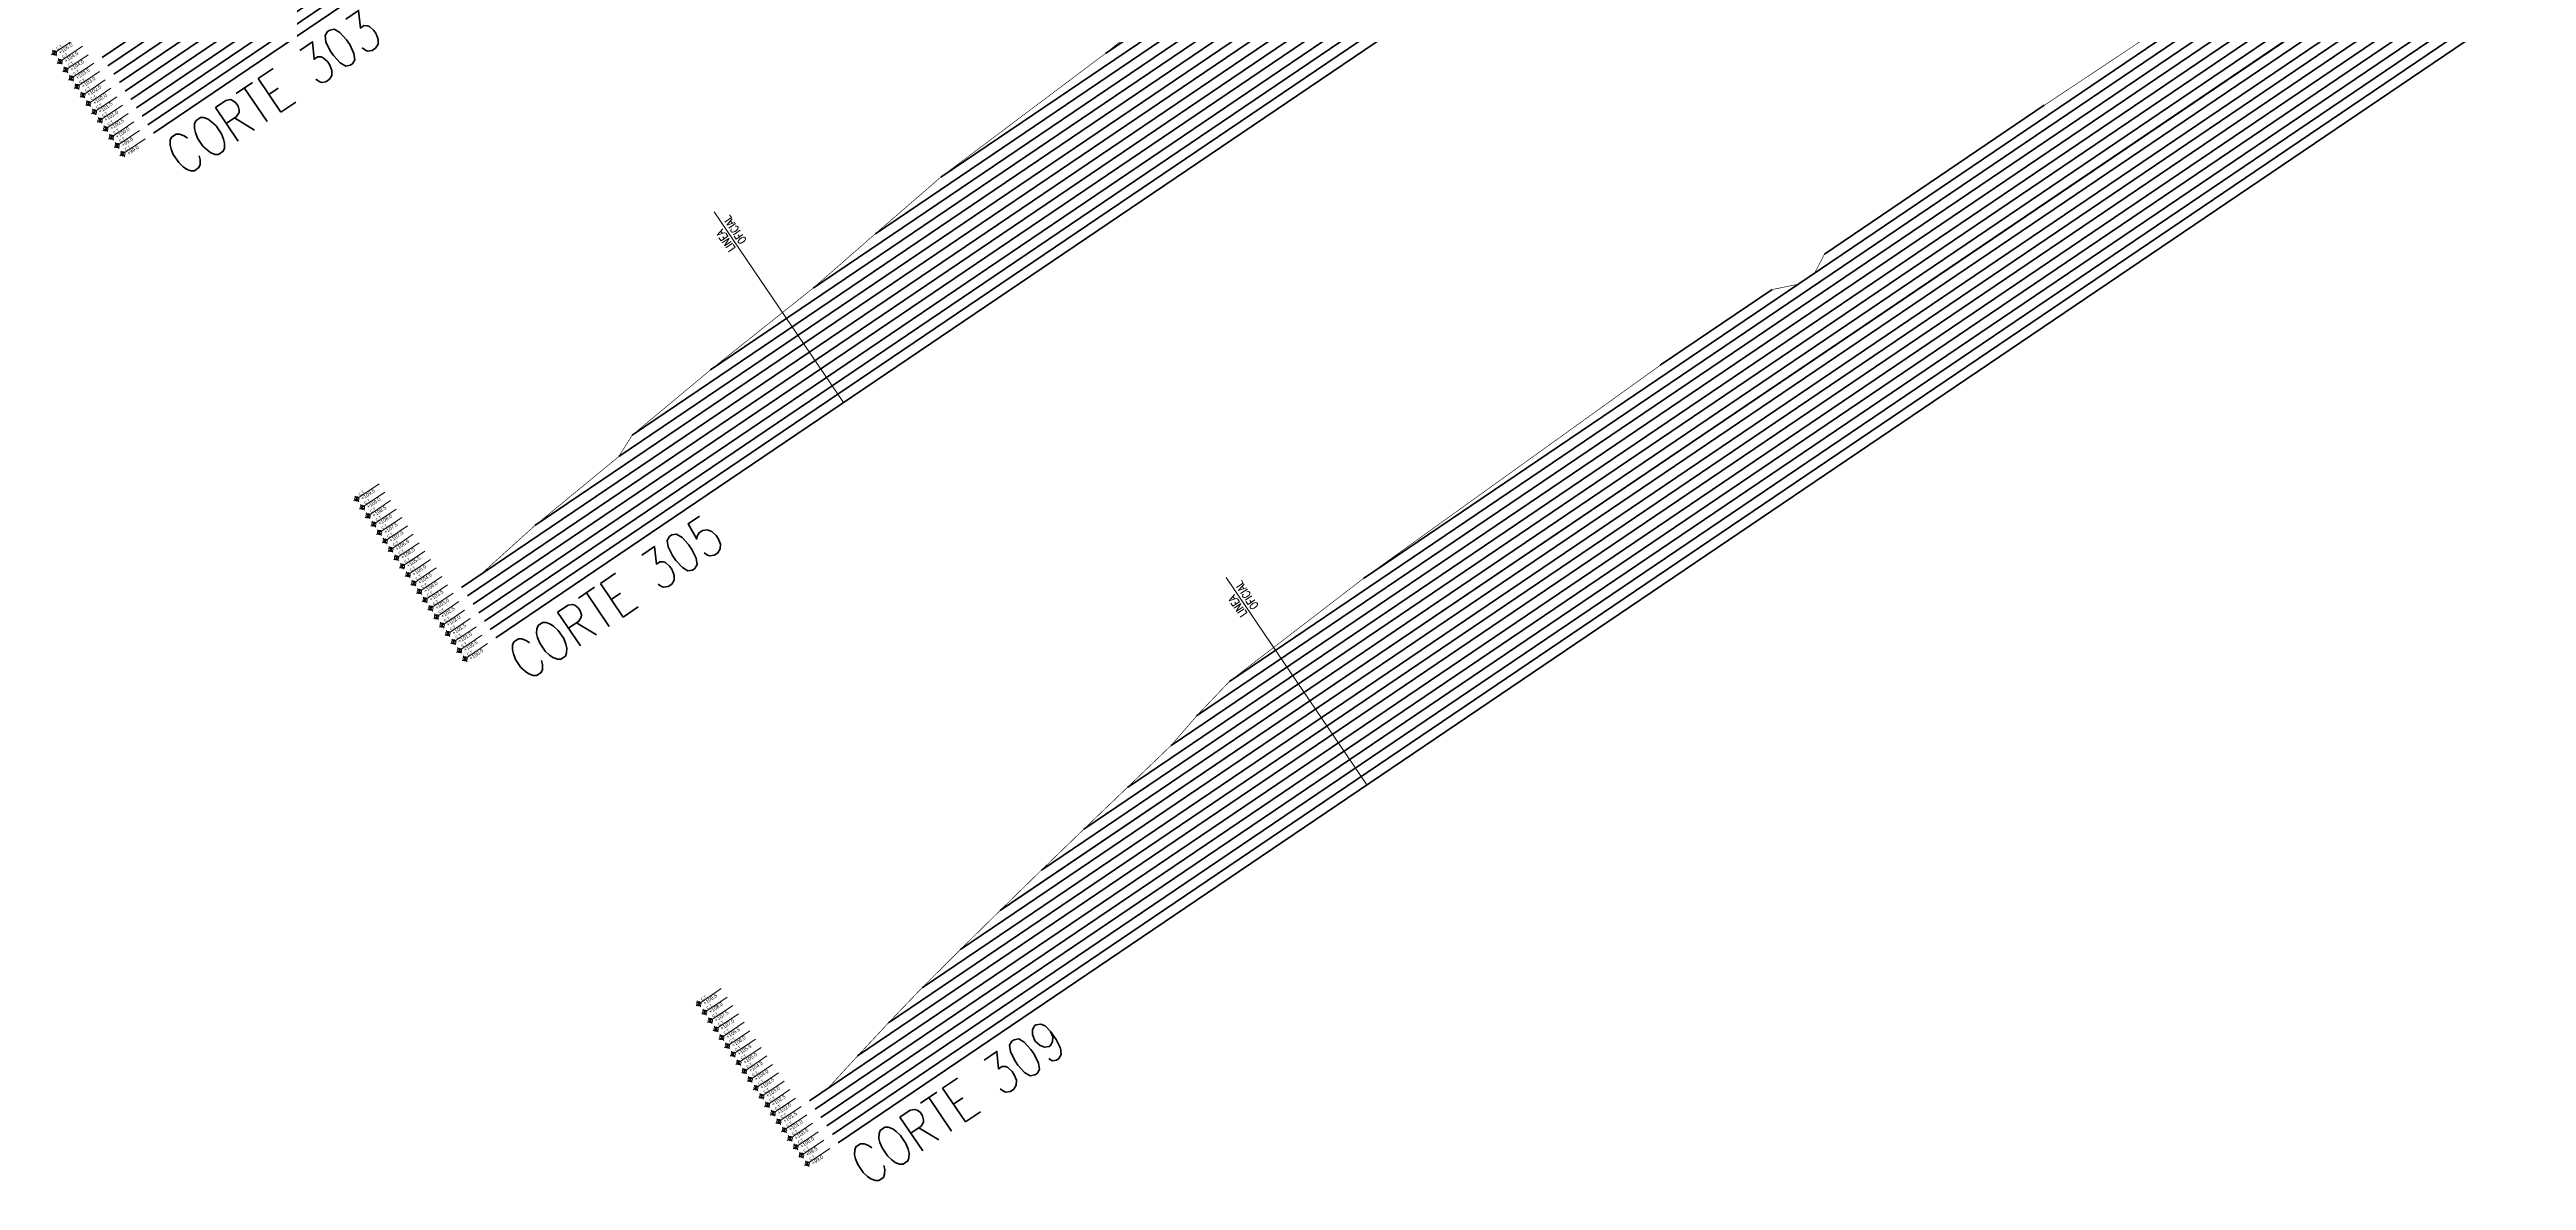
# Model space of a CAD drawing. Header units: metres. Extents: x 733085 to 734585, y 6084499 to 6087418.
# Drawn here: x 734182.3 to 734304.1, y 6085870.8 to 6085926.4 of the extents above; entities that cross this region are included whole.
import ezdxf
from ezdxf.enums import TextEntityAlignment as Align

# ---------------------------------------------------------------- set-up
doc = ezdxf.new("R2010")
doc.units = ezdxf.units.M
doc.header["$LTSCALE"] = 5
doc.header["$MEASUREMENT"] = 0
doc.layers.get('0').update_dxf_attribs({"color": 30})
doc.layers.add('_AUX', color=210, linetype='Continuous', lineweight=18, plot=False)
for name, color, linetype, lineweight in [('A-ELEV-MBE1', 7, 'Continuous', 35), ('U-ANNO-SYMB', 3, 'Continuous', 18), ('U-ANNO-TEXT', 3, 'Continuous', 18)]:
    doc.layers.add(name, color=color, linetype=linetype, lineweight=lineweight)
doc.styles.add('E-ARIAL', font='arial.ttf')
doc.styles.add('E-ROMANS', font='romans.shx', dxfattribs={"width": 0.8})

# ---------------------------------------------------------------- blocks, each defined once
blk = doc.blocks.new('*U18')
at = {"lineweight": 0}
h = blk.add_hatch(color=256, dxfattribs=at)
edge = h.paths.add_edge_path()
edge.add_arc((0, 0), 200, 0, 90)
edge.add_line((0, 200), (0, 0))
edge.add_line((0, 0), (200, 0))
edge = h.paths.add_edge_path()
edge.add_line((0, 0), (-200, 0))
edge.add_arc((0, 0), 200, 180, 270)
edge.add_line((0, -200), (0, 0))
for p, q in [((2500, 0), (-325, 0)), ((0, 325), (0, -325))]:
    blk.add_line(p, q)
blk.add_circle((0, 0), 200)
at = {"style": 'E-ARIAL'}
blk.add_attdef('LEVEL', text='', height=250, dxfattribs=at).set_placement((371, 0), align=Align.BOTTOM_LEFT)
blk.add_attdef('HEIGHT', text='', height=250, dxfattribs=at).set_placement((371, -75), align=Align.TOP_LEFT)

msp = doc.modelspace()

# ---------------------------------------------------------------- linework, layer by layer
at = {"layer": '_AUX', "ltscale": 0.05}
for points in [[(734221.315, 6085909.055), (734214.961, 6085918.434)], [(734247.041, 6085890.247), (734240.126, 6085900.454)]]:
    msp.add_lwpolyline(points, dxfattribs=at)
at = {"layer": 'A-ELEV-MBE1', "color": 252}
for p, q in [((734344.573, 6086034.226), (734184.876, 6085926.04)), ((734344.854, 6086033.812), (734185.156, 6085925.627)), ((734345.134, 6086033.398), (734185.437, 6085925.213)), ((734345.415, 6086032.984), (734185.717, 6085924.799)), ((734345.695, 6086032.57), (734185.998, 6085924.385)), ((734345.975, 6086032.156), (734186.278, 6085923.971)), ((734346.256, 6086031.742), (734186.559, 6085923.557)), ((734346.536, 6086031.328), (734186.839, 6085923.143)), ((734346.817, 6086030.914), (734187.119, 6085922.729)), ((734347.097, 6086030.5), (734187.4, 6085922.315)), ((734360.558, 6086010.63), (734222.886, 6085917.366)), ((734360.277, 6086011.044), (734226.101, 6085920.148)), ((734359.997, 6086011.458), (734234.196, 6085926.235)), ((734361.399, 6086009.389), (734210.925, 6085907.452)), ((734361.119, 6086009.803), (734214.786, 6085910.671)), ((734360.838, 6086010.217), (734219.821, 6085914.686)), ((734362.24, 6086008.147), (734202.543, 6085899.961)), ((734361.96, 6086008.561), (734206.148, 6085903.008)), ((734361.68, 6086008.975), (734210.272, 6085906.405)), ((734362.521, 6086007.733), (734202.824, 6085899.547)), ((734362.801, 6086007.319), (734203.104, 6085899.133)), ((734363.082, 6086006.905), (734203.384, 6085898.719)), ((734363.362, 6086006.491), (734203.665, 6085898.305)), ((734363.643, 6086006.077), (734203.945, 6085897.892)), ((734363.923, 6086005.663), (734204.226, 6085897.478)), ((734379.347, 6085982.896), (734219.649, 6085874.71)), ((734379.066, 6085983.309, 0), (734222.01, 6085876.913)), ((734379.627, 6085982.482), (734219.93, 6085874.296)), ((734379.907, 6085982.068), (734220.21, 6085873.882)), ((734380.188, 6085981.654), (734220.491, 6085873.468)), ((734376.681, 6085982.298), (734223.536, 6085878.551)), ((734380.468, 6085981.24), (734220.771, 6085873.054)), ((734380.749, 6085980.826), (734221.052, 6085872.64)), ((734373.927, 6085981.036), (734225.184, 6085880.271)), ((734371.137, 6085979.749), (734227.066, 6085882.15)), ((734368.229, 6085978.378, 0), (734229.016, 6085884.069, 0)), ((734368.194, 6085978.36), (734229.036, 6085884.088)), ((734364.692, 6085976.591), (734231.05, 6085886.057)), ((734357.915, 6085972.604), (734233.139, 6085888.076)), ((734353.319, 6085970.095), (734235.273, 6085890.125)), ((734348.423, 6085967.382), (734237.424, 6085892.187)), ((734343.461, 6085964.624), (734238.677, 6085893.64)), ((734336.816, 6085960.727), (734240.291, 6085895.337)), ((734328.393, 6085955.624), (734246.889, 6085900.411)), ((734280.352, 6085923.683), (734269.548, 6085916.364)), ((734266.968, 6085914.617), (734261.473, 6085910.894))]:
    msp.add_line(p, q, dxfattribs=at)
at = {"layer": 'A-ELEV-MBE1', "ltscale": 0.15, "const_width": 0.03, "elevation": 0}
for points in [[(734358.431, 6086010.398), (734350.924, 6086005.916), (734341.96, 6086000.447), (734340.716, 6086000.209), (734338.875, 6085998.962), (734332.493, 6085994.638), (734317.798, 6085985.287), (734261.384, 6085947.07), (734251.38, 6085939.689), (734244.752, 6085934.595), (734238.916, 6085930.037), (734234.196, 6085926.235), (734226.101, 6085920.148), (734222.886, 6085917.366), (734219.821, 6085914.686), (734214.786, 6085910.671), (734210.925, 6085907.452), (734210.272, 6085906.405), (734206.148, 6085903.008), (734203.441, 6085900.57)], [(734328.393, 6085955.624), (734280.352, 6085923.683), (734269.548, 6085916.364), (734269.066, 6085915.434), (734268.244, 6085914.877), (734266.968, 6085914.617), (734261.473, 6085910.894), (734246.889, 6085900.411), (734240.291, 6085895.337), (734238.677, 6085893.64), (734237.424, 6085892.187), (734235.273, 6085890.125), (734233.139, 6085888.076), (734231.05, 6085886.057), (734229.036, 6085884.088), (734227.066, 6085882.15), (734225.184, 6085880.271), (734223.536, 6085878.551), (734222.01, 6085876.913), (734220.542, 6085875.315)]]:
    msp.add_lwpolyline(points, dxfattribs=at)

# ---------------------------------------------------------------- block references
at = {"layer": 'U-ANNO-SYMB', "color": 1}
ref = msp.add_blockref('*U18', (734182.522, 6085926.257), dxfattribs=dict(at, xscale=0.0005309734512920893, yscale=0.0005309734512920893, zscale=0.0005309734512920893, rotation=34.11532256220679))
ref.add_attrib('LEVEL', 'C.T.', dxfattribs={"layer": '0', "height": 0.1327, "rotation": 34.11532, "style": 'E-ARIAL'}).set_placement((734182.685, 6085926.368), align=Align.BOTTOM_LEFT)
ref.add_attrib('HEIGHT', '+105.0', dxfattribs={"layer": '0', "height": 0.1774, "rotation": 34.11532, "style": 'E-ARIAL'}).set_placement((734182.707, 6085926.335), align=Align.TOP_LEFT)
ref = msp.add_blockref('*U18', (734182.802, 6085925.843), dxfattribs=dict(at, xscale=0.0005309734512920893, yscale=0.0005309734512920893, zscale=0.0005309734512920893, rotation=34.11532256220679))
ref.add_attrib('LEVEL', 'C.T.', dxfattribs={"layer": '0', "height": 0.1327, "rotation": 34.11532, "style": 'E-ARIAL'}).set_placement((734182.965, 6085925.954), align=Align.BOTTOM_LEFT)
ref.add_attrib('HEIGHT', '+104.5', dxfattribs={"layer": '0', "height": 0.1774, "rotation": 34.11532, "style": 'E-ARIAL'}).set_placement((734182.988, 6085925.921), align=Align.TOP_LEFT)
ref = msp.add_blockref('*U18', (734183.083, 6085925.429), dxfattribs=dict(at, xscale=0.0005309734512920893, yscale=0.0005309734512920893, zscale=0.0005309734512920893, rotation=34.11532256220679))
ref.add_attrib('LEVEL', 'C.T.', dxfattribs={"layer": '0', "height": 0.1327, "rotation": 34.11532, "style": 'E-ARIAL'}).set_placement((734183.246, 6085925.54), align=Align.BOTTOM_LEFT)
ref.add_attrib('HEIGHT', '+104.0', dxfattribs={"layer": '0', "height": 0.1774, "rotation": 34.11532, "style": 'E-ARIAL'}).set_placement((734183.268, 6085925.507), align=Align.TOP_LEFT)
ref = msp.add_blockref('*U18', (734183.363, 6085925.016), dxfattribs=dict(at, xscale=0.0005309734512920893, yscale=0.0005309734512920893, zscale=0.0005309734512920893, rotation=34.11532256220679))
ref.add_attrib('LEVEL', 'C.T.', dxfattribs={"layer": '0', "height": 0.1327, "rotation": 34.11532, "style": 'E-ARIAL'}).set_placement((734183.526, 6085925.126), align=Align.BOTTOM_LEFT)
ref.add_attrib('HEIGHT', '+103.5', dxfattribs={"layer": '0', "height": 0.1774, "rotation": 34.11532, "style": 'E-ARIAL'}).set_placement((734183.549, 6085925.093), align=Align.TOP_LEFT)
ref = msp.add_blockref('*U18', (734183.644, 6085924.602), dxfattribs=dict(at, xscale=0.0005309734512920893, yscale=0.0005309734512920893, zscale=0.0005309734512920893, rotation=34.11532256220679))
ref.add_attrib('LEVEL', 'C.T.', dxfattribs={"layer": '0', "height": 0.1327, "rotation": 34.11532, "style": 'E-ARIAL'}).set_placement((734183.807, 6085924.712), align=Align.BOTTOM_LEFT)
ref.add_attrib('HEIGHT', '+103.0', dxfattribs={"layer": '0', "height": 0.1774, "rotation": 34.11532, "style": 'E-ARIAL'}).set_placement((734183.829, 6085924.679), align=Align.TOP_LEFT)
ref = msp.add_blockref('*U18', (734183.924, 6085924.188), dxfattribs=dict(at, xscale=0.0005309734512920893, yscale=0.0005309734512920893, zscale=0.0005309734512920893, rotation=34.11532256220679))
ref.add_attrib('LEVEL', 'C.T.', dxfattribs={"layer": '0', "height": 0.1327, "rotation": 34.11532, "style": 'E-ARIAL'}).set_placement((734184.087, 6085924.298), align=Align.BOTTOM_LEFT)
ref.add_attrib('HEIGHT', '+102.5', dxfattribs={"layer": '0', "height": 0.1774, "rotation": 34.11532, "style": 'E-ARIAL'}).set_placement((734184.109, 6085924.265), align=Align.TOP_LEFT)
ref = msp.add_blockref('*U18', (734184.204, 6085923.774), dxfattribs=dict(at, xscale=0.0005309734512920893, yscale=0.0005309734512920893, zscale=0.0005309734512920893, rotation=34.11532256220679))
ref.add_attrib('LEVEL', 'C.T.', dxfattribs={"layer": '0', "height": 0.1327, "rotation": 34.11532, "style": 'E-ARIAL'}).set_placement((734184.368, 6085923.884), align=Align.BOTTOM_LEFT)
ref.add_attrib('HEIGHT', '+102.0', dxfattribs={"layer": '0', "height": 0.1774, "rotation": 34.11532, "style": 'E-ARIAL'}).set_placement((734184.39, 6085923.851), align=Align.TOP_LEFT)
ref = msp.add_blockref('*U18', (734184.485, 6085923.36), dxfattribs=dict(at, xscale=0.0005309734512920893, yscale=0.0005309734512920893, zscale=0.0005309734512920893, rotation=34.11532256220679))
ref.add_attrib('LEVEL', 'C.T.', dxfattribs={"layer": '0', "height": 0.1327, "rotation": 34.11532, "style": 'E-ARIAL'}).set_placement((734184.648, 6085923.47), align=Align.BOTTOM_LEFT)
ref.add_attrib('HEIGHT', '+101.5', dxfattribs={"layer": '0', "height": 0.1774, "rotation": 34.11532, "style": 'E-ARIAL'}).set_placement((734184.67, 6085923.437), align=Align.TOP_LEFT)
ref = msp.add_blockref('*U18', (734184.765, 6085922.946), dxfattribs=dict(at, xscale=0.0005309734512920893, yscale=0.0005309734512920893, zscale=0.0005309734512920893, rotation=34.11532256220679))
ref.add_attrib('LEVEL', 'C.T.', dxfattribs={"layer": '0', "height": 0.1327, "rotation": 34.11532, "style": 'E-ARIAL'}).set_placement((734184.928, 6085923.056), align=Align.BOTTOM_LEFT)
ref.add_attrib('HEIGHT', '+101.0', dxfattribs={"layer": '0', "height": 0.1774, "rotation": 34.11532, "style": 'E-ARIAL'}).set_placement((734184.951, 6085923.023), align=Align.TOP_LEFT)
ref = msp.add_blockref('*U18', (734185.046, 6085922.532), dxfattribs=dict(at, xscale=0.0005309734512920893, yscale=0.0005309734512920893, zscale=0.0005309734512920893, rotation=34.11532256220679))
ref.add_attrib('LEVEL', 'C.T.', dxfattribs={"layer": '0', "height": 0.1327, "rotation": 34.11532, "style": 'E-ARIAL'}).set_placement((734185.209, 6085922.642), align=Align.BOTTOM_LEFT)
ref.add_attrib('HEIGHT', '+100.5', dxfattribs={"layer": '0', "height": 0.1774, "rotation": 34.11532, "style": 'E-ARIAL'}).set_placement((734185.231, 6085922.609), align=Align.TOP_LEFT)
ref = msp.add_blockref('*U18', (734185.326, 6085922.118), dxfattribs=dict(at, xscale=0.0005309734512920893, yscale=0.0005309734512920893, zscale=0.0005309734512920893, rotation=34.11532256220679))
ref.add_attrib('LEVEL', 'C.T.', dxfattribs={"layer": '0', "height": 0.1327, "rotation": 34.11532, "style": 'E-ARIAL'}).set_placement((734185.489, 6085922.228), align=Align.BOTTOM_LEFT)
ref.add_attrib('HEIGHT', '+100.0', dxfattribs={"layer": '0', "height": 0.1774, "rotation": 34.11532, "style": 'E-ARIAL'}).set_placement((734185.512, 6085922.195), align=Align.TOP_LEFT)
ref = msp.add_blockref('*U18', (734185.607, 6085921.704), dxfattribs=dict(at, xscale=0.0005309734512920893, yscale=0.0005309734512920893, zscale=0.0005309734512920893, rotation=34.11532256220679))
ref.add_attrib('LEVEL', 'C.T.', dxfattribs={"layer": '0', "height": 0.1327, "rotation": 34.11532, "style": 'E-ARIAL'}).set_placement((734185.77, 6085921.814), align=Align.BOTTOM_LEFT)
ref.add_attrib('HEIGHT', '+99.5', dxfattribs={"layer": '0', "height": 0.1774, "rotation": 34.11532, "style": 'E-ARIAL'}).set_placement((734185.792, 6085921.781), align=Align.TOP_LEFT)
ref = msp.add_blockref('*U18', (734185.887, 6085921.29), dxfattribs=dict(at, xscale=0.0005309734512920893, yscale=0.0005309734512920893, zscale=0.0005309734512920893, rotation=34.11532256220679))
ref.add_attrib('LEVEL', 'C.T.', dxfattribs={"layer": '0', "height": 0.1327, "rotation": 34.11532, "style": 'E-ARIAL'}).set_placement((734186.05, 6085921.401), align=Align.BOTTOM_LEFT)
ref.add_attrib('HEIGHT', '+99.0', dxfattribs={"layer": '0', "height": 0.1774, "rotation": 34.11532, "style": 'E-ARIAL'}).set_placement((734186.073, 6085921.368), align=Align.TOP_LEFT)
ref = msp.add_blockref('*U18', (734197.385, 6085904.318), dxfattribs=dict(at, xscale=0.0005309734512920893, yscale=0.0005309734512920893, zscale=0.0005309734512920893, rotation=34.11532256220679))
ref.add_attrib('LEVEL', 'C.T.', dxfattribs={"layer": '0', "height": 0.1327, "rotation": 34.11532, "style": 'E-ARIAL'}).set_placement((734197.548, 6085904.428), align=Align.BOTTOM_LEFT)
ref.add_attrib('HEIGHT', '+109.5', dxfattribs={"layer": '0', "height": 0.1774, "rotation": 34.11532, "style": 'E-ARIAL'}).set_placement((734197.57, 6085904.395), align=Align.TOP_LEFT)
ref = msp.add_blockref('*U18', (734197.665, 6085903.904), dxfattribs=dict(at, xscale=0.0005309734512920893, yscale=0.0005309734512920893, zscale=0.0005309734512920893, rotation=34.11532256220679))
ref.add_attrib('LEVEL', 'C.T.', dxfattribs={"layer": '0', "height": 0.1327, "rotation": 34.11532, "style": 'E-ARIAL'}).set_placement((734197.828, 6085904.014), align=Align.BOTTOM_LEFT)
ref.add_attrib('HEIGHT', '+109.0', dxfattribs={"layer": '0', "height": 0.1774, "rotation": 34.11532, "style": 'E-ARIAL'}).set_placement((734197.851, 6085903.981), align=Align.TOP_LEFT)
ref = msp.add_blockref('*U18', (734197.945, 6085903.49), dxfattribs=dict(at, xscale=0.0005309734512920893, yscale=0.0005309734512920893, zscale=0.0005309734512920893, rotation=34.11532256220679))
ref.add_attrib('LEVEL', 'C.T.', dxfattribs={"layer": '0', "height": 0.1327, "rotation": 34.11532, "style": 'E-ARIAL'}).set_placement((734198.109, 6085903.6), align=Align.BOTTOM_LEFT)
ref.add_attrib('HEIGHT', '+108.5', dxfattribs={"layer": '0', "height": 0.1774, "rotation": 34.11532, "style": 'E-ARIAL'}).set_placement((734198.131, 6085903.567), align=Align.TOP_LEFT)
ref = msp.add_blockref('*U18', (734198.226, 6085903.076), dxfattribs=dict(at, xscale=0.0005309734512920893, yscale=0.0005309734512920893, zscale=0.0005309734512920893, rotation=34.11532256220679))
ref.add_attrib('LEVEL', 'C.T.', dxfattribs={"layer": '0', "height": 0.1327, "rotation": 34.11532, "style": 'E-ARIAL'}).set_placement((734198.389, 6085903.186), align=Align.BOTTOM_LEFT)
ref.add_attrib('HEIGHT', '+108.0', dxfattribs={"layer": '0', "height": 0.1774, "rotation": 34.11532, "style": 'E-ARIAL'}).set_placement((734198.411, 6085903.154), align=Align.TOP_LEFT)
ref = msp.add_blockref('*U18', (734198.506, 6085902.662), dxfattribs=dict(at, xscale=0.0005309734512920893, yscale=0.0005309734512920893, zscale=0.0005309734512920893, rotation=34.11532256220679))
ref.add_attrib('LEVEL', 'C.T.', dxfattribs={"layer": '0', "height": 0.1327, "rotation": 34.11532, "style": 'E-ARIAL'}).set_placement((734198.67, 6085902.773), align=Align.BOTTOM_LEFT)
ref.add_attrib('HEIGHT', '+107.5', dxfattribs={"layer": '0', "height": 0.1774, "rotation": 34.11532, "style": 'E-ARIAL'}).set_placement((734198.692, 6085902.74), align=Align.TOP_LEFT)
ref = msp.add_blockref('*U18', (734198.787, 6085902.248), dxfattribs=dict(at, xscale=0.0005309734512920893, yscale=0.0005309734512920893, zscale=0.0005309734512920893, rotation=34.11532256220679))
ref.add_attrib('LEVEL', 'C.T.', dxfattribs={"layer": '0', "height": 0.1327, "rotation": 34.11532, "style": 'E-ARIAL'}).set_placement((734198.95, 6085902.359), align=Align.BOTTOM_LEFT)
ref.add_attrib('HEIGHT', '+107.0', dxfattribs={"layer": '0', "height": 0.1774, "rotation": 34.11532, "style": 'E-ARIAL'}).set_placement((734198.972, 6085902.326), align=Align.TOP_LEFT)
ref = msp.add_blockref('*U18', (734199.067, 6085901.834), dxfattribs=dict(at, xscale=0.0005309734512920893, yscale=0.0005309734512920893, zscale=0.0005309734512920893, rotation=34.11532256220679))
ref.add_attrib('LEVEL', 'C.T.', dxfattribs={"layer": '0', "height": 0.1327, "rotation": 34.11532, "style": 'E-ARIAL'}).set_placement((734199.23, 6085901.945), align=Align.BOTTOM_LEFT)
ref.add_attrib('HEIGHT', '+106.5', dxfattribs={"layer": '0', "height": 0.1774, "rotation": 34.11532, "style": 'E-ARIAL'}).set_placement((734199.253, 6085901.912), align=Align.TOP_LEFT)
ref = msp.add_blockref('*U18', (734199.348, 6085901.42), dxfattribs=dict(at, xscale=0.0005309734512920893, yscale=0.0005309734512920893, zscale=0.0005309734512920893, rotation=34.11532256220679))
ref.add_attrib('LEVEL', 'C.T.', dxfattribs={"layer": '0', "height": 0.1327, "rotation": 34.11532, "style": 'E-ARIAL'}).set_placement((734199.511, 6085901.531), align=Align.BOTTOM_LEFT)
ref.add_attrib('HEIGHT', '+106.0', dxfattribs={"layer": '0', "height": 0.1774, "rotation": 34.11532, "style": 'E-ARIAL'}).set_placement((734199.533, 6085901.498), align=Align.TOP_LEFT)
ref = msp.add_blockref('*U18', (734199.628, 6085901.006), dxfattribs=dict(at, xscale=0.0005309734512920893, yscale=0.0005309734512920893, zscale=0.0005309734512920893, rotation=34.11532256220679))
ref.add_attrib('LEVEL', 'C.T.', dxfattribs={"layer": '0', "height": 0.1327, "rotation": 34.11532, "style": 'E-ARIAL'}).set_placement((734199.791, 6085901.117), align=Align.BOTTOM_LEFT)
ref.add_attrib('HEIGHT', '+105.5', dxfattribs={"layer": '0', "height": 0.1774, "rotation": 34.11532, "style": 'E-ARIAL'}).set_placement((734199.814, 6085901.084), align=Align.TOP_LEFT)
ref = msp.add_blockref('*U18', (734199.908, 6085900.592), dxfattribs=dict(at, xscale=0.0005309734512920893, yscale=0.0005309734512920893, zscale=0.0005309734512920893, rotation=34.11532256220679))
ref.add_attrib('LEVEL', 'C.T.', dxfattribs={"layer": '0', "height": 0.1327, "rotation": 34.11532, "style": 'E-ARIAL'}).set_placement((734200.072, 6085900.703), align=Align.BOTTOM_LEFT)
ref.add_attrib('HEIGHT', '+105.0', dxfattribs={"layer": '0', "height": 0.1774, "rotation": 34.11532, "style": 'E-ARIAL'}).set_placement((734200.094, 6085900.67), align=Align.TOP_LEFT)
ref = msp.add_blockref('*U18', (734200.189, 6085900.178), dxfattribs=dict(at, xscale=0.0005309734512920893, yscale=0.0005309734512920893, zscale=0.0005309734512920893, rotation=34.11532256220679))
ref.add_attrib('LEVEL', 'C.T.', dxfattribs={"layer": '0', "height": 0.1327, "rotation": 34.11532, "style": 'E-ARIAL'}).set_placement((734200.352, 6085900.289), align=Align.BOTTOM_LEFT)
ref.add_attrib('HEIGHT', '+104.5', dxfattribs={"layer": '0', "height": 0.1774, "rotation": 34.11532, "style": 'E-ARIAL'}).set_placement((734200.374, 6085900.256), align=Align.TOP_LEFT)
ref = msp.add_blockref('*U18', (734200.469, 6085899.764), dxfattribs=dict(at, xscale=0.0005309734512920893, yscale=0.0005309734512920893, zscale=0.0005309734512920893, rotation=34.11532256220679))
ref.add_attrib('LEVEL', 'C.T.', dxfattribs={"layer": '0', "height": 0.1327, "rotation": 34.11532, "style": 'E-ARIAL'}).set_placement((734200.633, 6085899.875), align=Align.BOTTOM_LEFT)
ref.add_attrib('HEIGHT', '+104.0', dxfattribs={"layer": '0', "height": 0.1774, "rotation": 34.11532, "style": 'E-ARIAL'}).set_placement((734200.655, 6085899.842), align=Align.TOP_LEFT)
ref = msp.add_blockref('*U18', (734200.75, 6085899.35), dxfattribs=dict(at, xscale=0.0005309734512920893, yscale=0.0005309734512920893, zscale=0.0005309734512920893, rotation=34.11532256220679))
ref.add_attrib('LEVEL', 'C.T.', dxfattribs={"layer": '0', "height": 0.1327, "rotation": 34.11532, "style": 'E-ARIAL'}).set_placement((734200.913, 6085899.461), align=Align.BOTTOM_LEFT)
ref.add_attrib('HEIGHT', '+103.5', dxfattribs={"layer": '0', "height": 0.1774, "rotation": 34.11532, "style": 'E-ARIAL'}).set_placement((734200.935, 6085899.428), align=Align.TOP_LEFT)
ref = msp.add_blockref('*U18', (734201.03, 6085898.936), dxfattribs=dict(at, xscale=0.0005309734512920893, yscale=0.0005309734512920893, zscale=0.0005309734512920893, rotation=34.11532256220679))
ref.add_attrib('LEVEL', 'C.T.', dxfattribs={"layer": '0', "height": 0.1327, "rotation": 34.11532, "style": 'E-ARIAL'}).set_placement((734201.193, 6085899.047), align=Align.BOTTOM_LEFT)
ref.add_attrib('HEIGHT', '+103.0', dxfattribs={"layer": '0', "height": 0.1774, "rotation": 34.11532, "style": 'E-ARIAL'}).set_placement((734201.216, 6085899.014), align=Align.TOP_LEFT)
ref = msp.add_blockref('*U18', (734201.311, 6085898.522), dxfattribs=dict(at, xscale=0.0005309734512920893, yscale=0.0005309734512920893, zscale=0.0005309734512920893, rotation=34.11532256220679))
ref.add_attrib('LEVEL', 'C.T.', dxfattribs={"layer": '0', "height": 0.1327, "rotation": 34.11532, "style": 'E-ARIAL'}).set_placement((734201.474, 6085898.633), align=Align.BOTTOM_LEFT)
ref.add_attrib('HEIGHT', '+102.5', dxfattribs={"layer": '0', "height": 0.1774, "rotation": 34.11532, "style": 'E-ARIAL'}).set_placement((734201.496, 6085898.6), align=Align.TOP_LEFT)
ref = msp.add_blockref('*U18', (734201.591, 6085898.108), dxfattribs=dict(at, xscale=0.0005309734512920893, yscale=0.0005309734512920893, zscale=0.0005309734512920893, rotation=34.11532256220679))
ref.add_attrib('LEVEL', 'C.T.', dxfattribs={"layer": '0', "height": 0.1327, "rotation": 34.11532, "style": 'E-ARIAL'}).set_placement((734201.754, 6085898.219), align=Align.BOTTOM_LEFT)
ref.add_attrib('HEIGHT', '+102.0', dxfattribs={"layer": '0', "height": 0.1774, "rotation": 34.11532, "style": 'E-ARIAL'}).set_placement((734201.777, 6085898.186), align=Align.TOP_LEFT)
ref = msp.add_blockref('*U18', (734201.871, 6085897.695), dxfattribs=dict(at, xscale=0.0005309734512920893, yscale=0.0005309734512920893, zscale=0.0005309734512920893, rotation=34.11532256220679))
ref.add_attrib('LEVEL', 'C.T.', dxfattribs={"layer": '0', "height": 0.1327, "rotation": 34.11532, "style": 'E-ARIAL'}).set_placement((734202.035, 6085897.805), align=Align.BOTTOM_LEFT)
ref.add_attrib('HEIGHT', '+101.5', dxfattribs={"layer": '0', "height": 0.1774, "rotation": 34.11532, "style": 'E-ARIAL'}).set_placement((734202.057, 6085897.772), align=Align.TOP_LEFT)
ref = msp.add_blockref('*U18', (734202.152, 6085897.281), dxfattribs=dict(at, xscale=0.0005309734512920893, yscale=0.0005309734512920893, zscale=0.0005309734512920893, rotation=34.11532256220679))
ref.add_attrib('LEVEL', 'C.T.', dxfattribs={"layer": '0', "height": 0.1327, "rotation": 34.11532, "style": 'E-ARIAL'}).set_placement((734202.315, 6085897.391), align=Align.BOTTOM_LEFT)
ref.add_attrib('HEIGHT', '+101.0', dxfattribs={"layer": '0', "height": 0.1774, "rotation": 34.11532, "style": 'E-ARIAL'}).set_placement((734202.337, 6085897.358), align=Align.TOP_LEFT)
ref = msp.add_blockref('*U18', (734202.432, 6085896.867), dxfattribs=dict(at, xscale=0.0005309734512920893, yscale=0.0005309734512920893, zscale=0.0005309734512920893, rotation=34.11532256220679))
ref.add_attrib('LEVEL', 'C.T.', dxfattribs={"layer": '0', "height": 0.1327, "rotation": 34.11532, "style": 'E-ARIAL'}).set_placement((734202.596, 6085896.977), align=Align.BOTTOM_LEFT)
ref.add_attrib('HEIGHT', '+100.5', dxfattribs={"layer": '0', "height": 0.1774, "rotation": 34.11532, "style": 'E-ARIAL'}).set_placement((734202.618, 6085896.944), align=Align.TOP_LEFT)
ref = msp.add_blockref('*U18', (734202.713, 6085896.453), dxfattribs=dict(at, xscale=0.0005309734512920893, yscale=0.0005309734512920893, zscale=0.0005309734512920893, rotation=34.11532256220679))
ref.add_attrib('LEVEL', 'C.T.', dxfattribs={"layer": '0', "height": 0.1327, "rotation": 34.11532, "style": 'E-ARIAL'}).set_placement((734202.876, 6085896.563), align=Align.BOTTOM_LEFT)
ref.add_attrib('HEIGHT', '+100.0', dxfattribs={"layer": '0', "height": 0.1774, "rotation": 34.11532, "style": 'E-ARIAL'}).set_placement((734202.898, 6085896.53), align=Align.TOP_LEFT)
ref = msp.add_blockref('*U18', (734214.21, 6085879.48), dxfattribs=dict(at, xscale=0.0005309734512920893, yscale=0.0005309734512920893, zscale=0.0005309734512920893, rotation=34.11532256220679))
ref.add_attrib('LEVEL', 'C.T.', dxfattribs={"layer": '0', "height": 0.1327, "rotation": 34.11532, "style": 'E-ARIAL'}).set_placement((734214.374, 6085879.591), align=Align.BOTTOM_LEFT)
ref.add_attrib('HEIGHT', '+108.5', dxfattribs={"layer": '0', "height": 0.1774, "rotation": 34.11532, "style": 'E-ARIAL'}).set_placement((734214.396, 6085879.558), align=Align.TOP_LEFT)
ref = msp.add_blockref('*U18', (734214.491, 6085879.067), dxfattribs=dict(at, xscale=0.0005309734512920893, yscale=0.0005309734512920893, zscale=0.0005309734512920893, rotation=34.11532256220679))
ref.add_attrib('LEVEL', 'C.T.', dxfattribs={"layer": '0', "height": 0.1327, "rotation": 34.11532, "style": 'E-ARIAL'}).set_placement((734214.654, 6085879.177), align=Align.BOTTOM_LEFT)
ref.add_attrib('HEIGHT', '+108.0', dxfattribs={"layer": '0', "height": 0.1774, "rotation": 34.11532, "style": 'E-ARIAL'}).set_placement((734214.676, 6085879.144), align=Align.TOP_LEFT)
ref = msp.add_blockref('*U18', (734214.771, 6085878.653), dxfattribs=dict(at, xscale=0.0005309734512920893, yscale=0.0005309734512920893, zscale=0.0005309734512920893, rotation=34.11532256220679))
ref.add_attrib('LEVEL', 'C.T.', dxfattribs={"layer": '0', "height": 0.1327, "rotation": 34.11532, "style": 'E-ARIAL'}).set_placement((734214.934, 6085878.763), align=Align.BOTTOM_LEFT)
ref.add_attrib('HEIGHT', '+107.5', dxfattribs={"layer": '0', "height": 0.1774, "rotation": 34.11532, "style": 'E-ARIAL'}).set_placement((734214.957, 6085878.73), align=Align.TOP_LEFT)
ref = msp.add_blockref('*U18', (734215.052, 6085878.239), dxfattribs=dict(at, xscale=0.0005309734512920893, yscale=0.0005309734512920893, zscale=0.0005309734512920893, rotation=34.11532256220679))
ref.add_attrib('LEVEL', 'C.T.', dxfattribs={"layer": '0', "height": 0.1327, "rotation": 34.11532, "style": 'E-ARIAL'}).set_placement((734215.215, 6085878.349), align=Align.BOTTOM_LEFT)
ref.add_attrib('HEIGHT', '+107.0', dxfattribs={"layer": '0', "height": 0.1774, "rotation": 34.11532, "style": 'E-ARIAL'}).set_placement((734215.237, 6085878.316), align=Align.TOP_LEFT)
ref = msp.add_blockref('*U18', (734215.332, 6085877.825), dxfattribs=dict(at, xscale=0.0005309734512920893, yscale=0.0005309734512920893, zscale=0.0005309734512920893, rotation=34.11532256220679))
ref.add_attrib('LEVEL', 'C.T.', dxfattribs={"layer": '0', "height": 0.1327, "rotation": 34.11532, "style": 'E-ARIAL'}).set_placement((734215.495, 6085877.935), align=Align.BOTTOM_LEFT)
ref.add_attrib('HEIGHT', '+106.5', dxfattribs={"layer": '0', "height": 0.1774, "rotation": 34.11532, "style": 'E-ARIAL'}).set_placement((734215.518, 6085877.902), align=Align.TOP_LEFT)
ref = msp.add_blockref('*U18', (734215.613, 6085877.411), dxfattribs=dict(at, xscale=0.0005309734512920893, yscale=0.0005309734512920893, zscale=0.0005309734512920893, rotation=34.11532256220679))
ref.add_attrib('LEVEL', 'C.T.', dxfattribs={"layer": '0', "height": 0.1327, "rotation": 34.11532, "style": 'E-ARIAL'}).set_placement((734215.776, 6085877.521), align=Align.BOTTOM_LEFT)
ref.add_attrib('HEIGHT', '+106.0', dxfattribs={"layer": '0', "height": 0.1774, "rotation": 34.11532, "style": 'E-ARIAL'}).set_placement((734215.798, 6085877.488), align=Align.TOP_LEFT)
ref = msp.add_blockref('*U18', (734215.893, 6085876.997), dxfattribs=dict(at, xscale=0.0005309734512920893, yscale=0.0005309734512920893, zscale=0.0005309734512920893, rotation=34.11532256220679))
ref.add_attrib('LEVEL', 'C.T.', dxfattribs={"layer": '0', "height": 0.1327, "rotation": 34.11532, "style": 'E-ARIAL'}).set_placement((734216.056, 6085877.107), align=Align.BOTTOM_LEFT)
ref.add_attrib('HEIGHT', '+105.5', dxfattribs={"layer": '0', "height": 0.1774, "rotation": 34.11532, "style": 'E-ARIAL'}).set_placement((734216.079, 6085877.074), align=Align.TOP_LEFT)
ref = msp.add_blockref('*U18', (734216.173, 6085876.583), dxfattribs=dict(at, xscale=0.0005309734512920893, yscale=0.0005309734512920893, zscale=0.0005309734512920893, rotation=34.11532256220679))
ref.add_attrib('LEVEL', 'C.T.', dxfattribs={"layer": '0', "height": 0.1327, "rotation": 34.11532, "style": 'E-ARIAL'}).set_placement((734216.337, 6085876.693), align=Align.BOTTOM_LEFT)
ref.add_attrib('HEIGHT', '+105.0', dxfattribs={"layer": '0', "height": 0.1774, "rotation": 34.11532, "style": 'E-ARIAL'}).set_placement((734216.359, 6085876.66), align=Align.TOP_LEFT)
ref = msp.add_blockref('*U18', (734216.454, 6085876.169), dxfattribs=dict(at, xscale=0.0005309734512920893, yscale=0.0005309734512920893, zscale=0.0005309734512920893, rotation=34.11532256220679))
ref.add_attrib('LEVEL', 'C.T.', dxfattribs={"layer": '0', "height": 0.1327, "rotation": 34.11532, "style": 'E-ARIAL'}).set_placement((734216.617, 6085876.279), align=Align.BOTTOM_LEFT)
ref.add_attrib('HEIGHT', '+104.5', dxfattribs={"layer": '0', "height": 0.1774, "rotation": 34.11532, "style": 'E-ARIAL'}).set_placement((734216.639, 6085876.246), align=Align.TOP_LEFT)
ref = msp.add_blockref('*U18', (734216.734, 6085875.755), dxfattribs=dict(at, xscale=0.0005309734512920893, yscale=0.0005309734512920893, zscale=0.0005309734512920893, rotation=34.11532256220679))
ref.add_attrib('LEVEL', 'C.T.', dxfattribs={"layer": '0', "height": 0.1327, "rotation": 34.11532, "style": 'E-ARIAL'}).set_placement((734216.897, 6085875.865), align=Align.BOTTOM_LEFT)
ref.add_attrib('HEIGHT', '+104.0', dxfattribs={"layer": '0', "height": 0.1774, "rotation": 34.11532, "style": 'E-ARIAL'}).set_placement((734216.92, 6085875.832), align=Align.TOP_LEFT)
ref = msp.add_blockref('*U18', (734217.015, 6085875.341), dxfattribs=dict(at, xscale=0.0005309734512920893, yscale=0.0005309734512920893, zscale=0.0005309734512920893, rotation=34.11532256220679))
ref.add_attrib('LEVEL', 'C.T.', dxfattribs={"layer": '0', "height": 0.1327, "rotation": 34.11532, "style": 'E-ARIAL'}).set_placement((734217.178, 6085875.451), align=Align.BOTTOM_LEFT)
ref.add_attrib('HEIGHT', '+103.5', dxfattribs={"layer": '0', "height": 0.1774, "rotation": 34.11532, "style": 'E-ARIAL'}).set_placement((734217.2, 6085875.419), align=Align.TOP_LEFT)
ref = msp.add_blockref('*U18', (734217.295, 6085874.927), dxfattribs=dict(at, xscale=0.0005309734512920893, yscale=0.0005309734512920893, zscale=0.0005309734512920893, rotation=34.11532256220679))
ref.add_attrib('LEVEL', 'C.T.', dxfattribs={"layer": '0', "height": 0.1327, "rotation": 34.11532, "style": 'E-ARIAL'}).set_placement((734217.458, 6085875.038), align=Align.BOTTOM_LEFT)
ref.add_attrib('HEIGHT', '+103.0', dxfattribs={"layer": '0', "height": 0.1774, "rotation": 34.11532, "style": 'E-ARIAL'}).set_placement((734217.481, 6085875.005), align=Align.TOP_LEFT)
ref = msp.add_blockref('*U18', (734217.576, 6085874.513), dxfattribs=dict(at, xscale=0.0005309734512920893, yscale=0.0005309734512920893, zscale=0.0005309734512920893, rotation=34.11532256220679))
ref.add_attrib('LEVEL', 'C.T.', dxfattribs={"layer": '0', "height": 0.1327, "rotation": 34.11532, "style": 'E-ARIAL'}).set_placement((734217.739, 6085874.624), align=Align.BOTTOM_LEFT)
ref.add_attrib('HEIGHT', '+102.5', dxfattribs={"layer": '0', "height": 0.1774, "rotation": 34.11532, "style": 'E-ARIAL'}).set_placement((734217.761, 6085874.591), align=Align.TOP_LEFT)
ref = msp.add_blockref('*U18', (734217.856, 6085874.099), dxfattribs=dict(at, xscale=0.0005309734512920893, yscale=0.0005309734512920893, zscale=0.0005309734512920893, rotation=34.11532256220679))
ref.add_attrib('LEVEL', 'C.T.', dxfattribs={"layer": '0', "height": 0.1327, "rotation": 34.11532, "style": 'E-ARIAL'}).set_placement((734218.019, 6085874.21), align=Align.BOTTOM_LEFT)
ref.add_attrib('HEIGHT', '+102.0', dxfattribs={"layer": '0', "height": 0.1774, "rotation": 34.11532, "style": 'E-ARIAL'}).set_placement((734218.042, 6085874.177), align=Align.TOP_LEFT)
ref = msp.add_blockref('*U18', (734218.136, 6085873.685), dxfattribs=dict(at, xscale=0.0005309734512920893, yscale=0.0005309734512920893, zscale=0.0005309734512920893, rotation=34.11532256220679))
ref.add_attrib('LEVEL', 'C.T.', dxfattribs={"layer": '0', "height": 0.1327, "rotation": 34.11532, "style": 'E-ARIAL'}).set_placement((734218.3, 6085873.796), align=Align.BOTTOM_LEFT)
ref.add_attrib('HEIGHT', '+101.5', dxfattribs={"layer": '0', "height": 0.1774, "rotation": 34.11532, "style": 'E-ARIAL'}).set_placement((734218.322, 6085873.763), align=Align.TOP_LEFT)
ref = msp.add_blockref('*U18', (734218.417, 6085873.271), dxfattribs=dict(at, xscale=0.0005309734512920893, yscale=0.0005309734512920893, zscale=0.0005309734512920893, rotation=34.11532256220679))
ref.add_attrib('LEVEL', 'C.T.', dxfattribs={"layer": '0', "height": 0.1327, "rotation": 34.11532, "style": 'E-ARIAL'}).set_placement((734218.58, 6085873.382), align=Align.BOTTOM_LEFT)
ref.add_attrib('HEIGHT', '+101.0', dxfattribs={"layer": '0', "height": 0.1774, "rotation": 34.11532, "style": 'E-ARIAL'}).set_placement((734218.602, 6085873.349), align=Align.TOP_LEFT)
ref = msp.add_blockref('*U18', (734218.697, 6085872.857), dxfattribs=dict(at, xscale=0.0005309734512920893, yscale=0.0005309734512920893, zscale=0.0005309734512920893, rotation=34.11532256220679))
ref.add_attrib('LEVEL', 'C.T.', dxfattribs={"layer": '0', "height": 0.1327, "rotation": 34.11532, "style": 'E-ARIAL'}).set_placement((734218.86, 6085872.968), align=Align.BOTTOM_LEFT)
ref.add_attrib('HEIGHT', '+100.5', dxfattribs={"layer": '0', "height": 0.1774, "rotation": 34.11532, "style": 'E-ARIAL'}).set_placement((734218.883, 6085872.935), align=Align.TOP_LEFT)
ref = msp.add_blockref('*U18', (734218.978, 6085872.443), dxfattribs=dict(at, xscale=0.0005309734512920893, yscale=0.0005309734512920893, zscale=0.0005309734512920893, rotation=34.11532256220679))
ref.add_attrib('LEVEL', 'C.T.', dxfattribs={"layer": '0', "height": 0.1327, "rotation": 34.11532, "style": 'E-ARIAL'}).set_placement((734219.141, 6085872.554), align=Align.BOTTOM_LEFT)
ref.add_attrib('HEIGHT', '+100.0', dxfattribs={"layer": '0', "height": 0.1774, "rotation": 34.11532, "style": 'E-ARIAL'}).set_placement((734219.163, 6085872.521), align=Align.TOP_LEFT)
ref = msp.add_blockref('*U18', (734219.258, 6085872.029), dxfattribs=dict(at, xscale=0.0005309734512920893, yscale=0.0005309734512920893, zscale=0.0005309734512920893, rotation=34.11532256220679))
ref.add_attrib('LEVEL', 'C.T.', dxfattribs={"layer": '0', "height": 0.1327, "rotation": 34.11532, "style": 'E-ARIAL'}).set_placement((734219.421, 6085872.14), align=Align.BOTTOM_LEFT)
ref.add_attrib('HEIGHT', '+99.5', dxfattribs={"layer": '0', "height": 0.1774, "rotation": 34.11532, "style": 'E-ARIAL'}).set_placement((734219.444, 6085872.107), align=Align.TOP_LEFT)
ref = msp.add_blockref('*U18', (734219.539, 6085871.615), dxfattribs=dict(at, xscale=0.0005309734512920893, yscale=0.0005309734512920893, zscale=0.0005309734512920893, rotation=34.11532256220679))
ref.add_attrib('LEVEL', 'C.T.', dxfattribs={"layer": '0', "height": 0.1327, "rotation": 34.11532, "style": 'E-ARIAL'}).set_placement((734219.702, 6085871.726), align=Align.BOTTOM_LEFT)
ref.add_attrib('HEIGHT', '+99.0', dxfattribs={"layer": '0', "height": 0.1774, "rotation": 34.11532, "style": 'E-ARIAL'}).set_placement((734219.724, 6085871.693), align=Align.TOP_LEFT)

# ---------------------------------------------------------------- texts
at = {"layer": 'U-ANNO-TEXT', "attachment_point": 7, "style": 'E-ROMANS'}
for s, insert, char_height, rotation in [('CORTE 303', (734188.89, 6085920.115), 2, 34.11532), ('LINEA\\POFICIAL', (734216.571, 6085917.034), 0.4, 124.11532), ('CORTE 305', (734205.716, 6085895.278), 2, 34.11532), ('LINEA\\POFICIAL', (734241.736, 6085899.054), 0.4, 124.11532), ('CORTE 309', (734222.542, 6085870.441), 2, 34.11532)]:
    msp.add_mtext(s, dxfattribs=dict(at, insert=insert, char_height=char_height, rotation=rotation))

doc.saveas('drawing.dxf')
